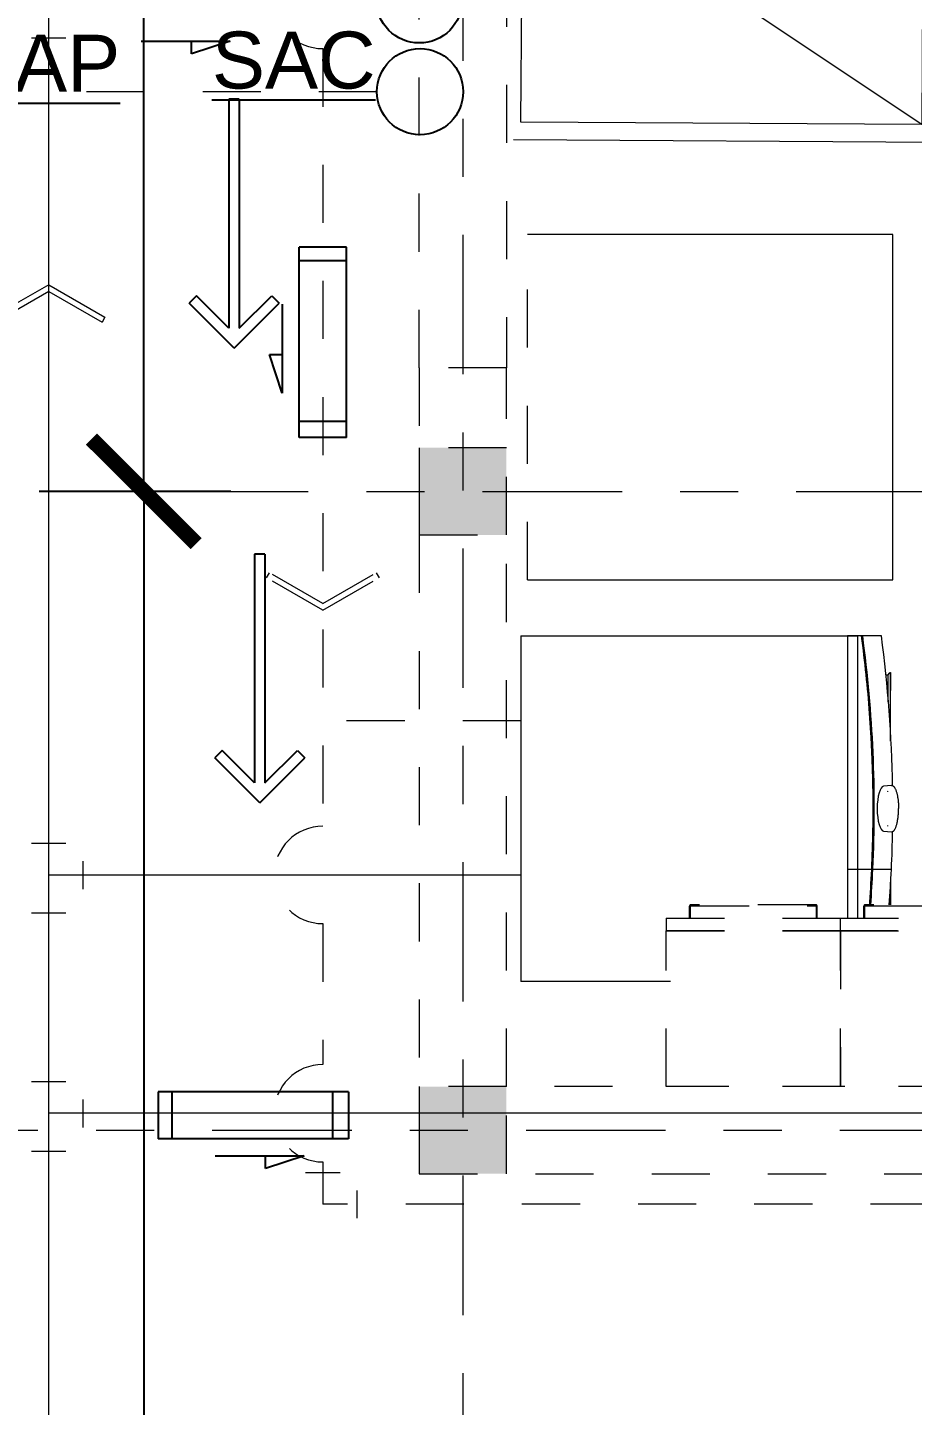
# Model space of a CAD drawing. Header units: millimetres. Extents: x -9559 to 23034, y -7226 to 22400.
# Drawn here: x 248.37 to 249.893, y 50.771 to 53.143 of the extents above; entities that cross this region are included whole.
import ezdxf

# ---------------------------------------------------------------- set-up
doc = ezdxf.new("R2010")
doc.units = ezdxf.units.MM
doc.header["$LTSCALE"] = 0.02
for name, pattern in [('ACAD_ISO02W100', [15, 12, -3]), ('ACAD_ISO10W100', [18, 12, -3, 0, -3]), ('DASHED2', [0.375, 0.25, -0.125])]:
    doc.linetypes.add(name, pattern=pattern)
for name, color, linetype, lineweight in [('A-ANNO-DIMS', 251, 'Continuous', 9), ('A-Mueble cocina 1-lavanderia', 9, 'Continuous', 9), ('A-Mueble cocina 2-proyecciones', 255, 'ACAD_ISO02W100', 9), ('I-FURN', 9, 'Continuous', 9), ('IH-AGUA CALIENTE', 12, 'DASHED2', 5), ('IH-AGUA FRIA', 140, 'Continuous', 5), ('IH-LLAVES O VALVULAS', 190, 'Continuous', 25), ('Mueble Servicio', 255, 'Continuous', 9), ('S-GRID', 253, 'ACAD_ISO10W100', 5)]:
    doc.layers.add(name, color=color, linetype=linetype, lineweight=lineweight)
doc.layers.add('IH-A.NEGRAS', color=22, linetype='Continuous')
doc.layers.add('IH-PLANO BASE', color=250, linetype='DASHED2', lineweight=5, transparency=0.55)
doc.styles.add('Arial_4', font='arial.ttf', dxfattribs={"height": 0.105})
doc.styles.get("Standard").update_dxf_attribs({"font": 'GOTHIC.TTF'})
doc.dimstyles.get("Standard").update_dxf_attribs({"dimtxt": 0.18, "dimasz": 0.18, "dimexe": 0.18, "dimexo": 0.0625, "dimgap": 0.09, "dimtad": 0, "dimzin": 3, "dimdsep": 46, "dimtxsty": 'Standard', "dimblk": 'ARCHTICK', "dimcen": 0.09, "dimadec": 0, "dimazin": 0, "dimtfac": 1, "dimtofl": 0, "dimtmove": 0, "dimatfit": 3, "dimldrblk": 'ARCHTICK', "dimfxl": 1, "dimtolj": 1, "dimtzin": 0, "dimarcsym": 0})

# ---------------------------------------------------------------- blocks, each defined once
blk = doc.blocks.new('TOSHIBA_WashingMachine_TW-BH - White_TW-BH95M4T_8_5kg-147520-Nivel 1')
at = {"layer": 'Mueble Servicio'}
for p, q in [((-0.2975, -0.011125), (-0.2975, -0.64)), ((0.2975, -0.64), (0.2975, -0.011125)), ((-0.2975, -0.64), (0.2975, -0.64))]:
    blk.add_line(p, q, dxfattribs=at)
blk = doc.blocks.new('TOSHIBA_WashingMachine_TW-BH - White_TW-BH95M4T_8_5kg-V1-Nivel 1')
at = {"layer": 'A-Mueble cocina 1-lavanderia'}
for p, q in [((-0.2975, -0.2576), (-0.2975, 0)), ((0.2975, 0), (-0.2975, 0)), ((0.2975, 0), (0.2975, -0.58)), ((-0.105, -0.5621), (-0.1886, -0.5621)), ((-0.105, -0.6036), (-0.105, -0.5621)), ((-0.104, -0.5621), (-0.104, -0.6037)), ((0.2975, -0.5621), (-0.104, -0.5621)), ((0.2975, -0.5861), (0.2975, -0.5621)), ((-0.1886, -0.58), (0.2975, -0.58)), ((0.2975, -0.5881), (0.2975, -0.5861)), ((-0.105, -0.6056), (-0.105, -0.6036)), ((-0.104, -0.6037), (-0.104, -0.6057)), ((-0.1268, -0.6361), (-0.1659, -0.6361)), ((-0.1659, -0.6361), (-0.1268, -0.6361)), ((-0.0385, -0.6237), (-0.0399, -0.6376)), ((0.0399, -0.6376), (0.0385, -0.6237)), ((0.1166, -0.6361), (0.1166, -0.6361)), ((0.1837, -0.6321), (0.23, -0.6321)), ((0.23, -0.6321), (0.23, -0.6272))]:
    blk.add_line(p, q, dxfattribs=at)
at = {"layer": 'A-Mueble cocina 1-lavanderia', "flags": 128}
for points in [[(0.2975, -0.6203), (0.2975, -0.6042), (0.2975, -0.5881)], [(-0.105, -0.6376), (-0.105, -0.6216), (-0.105, -0.6056)], [(-0.104, -0.6057), (-0.104, -0.6216), (-0.104, -0.6376)], [(-0.1656, -0.6361), (-0.1631, -0.6361), (-0.1563, -0.6361), (-0.1492, -0.6361), (-0.1419, -0.6361), (-0.1343, -0.6361), (-0.1265, -0.6361)], [(-0.0399, -0.6376), (-0.0399, -0.6381), (-0.0399, -0.6386), (-0.0398, -0.6391), (-0.0396, -0.6396), (-0.0393, -0.6401), (-0.039, -0.6406), (-0.0386, -0.6411), (-0.0382, -0.6416), (-0.0377, -0.642), (-0.0371, -0.6425), (-0.0365, -0.6429), (-0.0358, -0.6433), (-0.0351, -0.6437), (-0.0343, -0.6441), (-0.0334, -0.6445), (-0.0325, -0.6449), (-0.0316, -0.6453), (-0.0306, -0.6456), (-0.0296, -0.646), (-0.0285, -0.6463), (-0.0273, -0.6466), (-0.0262, -0.6469), (-0.025, -0.6472), (-0.0237, -0.6475), (-0.0224, -0.6478), (-0.0211, -0.648), (-0.0197, -0.6483), (-0.0183, -0.6485), (-0.0169, -0.6487), (-0.0155, -0.6489), (-0.014, -0.6491), (-0.0125, -0.6492), (-0.011, -0.6493), (-0.0094, -0.6495), (-0.0079, -0.6496), (-0.0063, -0.6496), (-0.0048, -0.6497), (-0.0032, -0.6497), (-0.0016, -0.6498), (0, -0.6498), (0, -0.6498)], [(0.0399, -0.6376), (0.0399, -0.6381), (0.0399, -0.6386), (0.0398, -0.6391), (0.0396, -0.6396), (0.0393, -0.6401), (0.039, -0.6406), (0.0386, -0.6411), (0.0382, -0.6416), (0.0377, -0.642), (0.0371, -0.6425), (0.0365, -0.6429), (0.0358, -0.6433), (0.0351, -0.6437), (0.0343, -0.6441), (0.0334, -0.6445), (0.0325, -0.6449), (0.0316, -0.6453), (0.0306, -0.6456), (0.0296, -0.646), (0.0285, -0.6463), (0.0273, -0.6466), (0.0262, -0.6469), (0.025, -0.6472), (0.0237, -0.6475), (0.0224, -0.6478), (0.0211, -0.648), (0.0197, -0.6483), (0.0183, -0.6485), (0.0169, -0.6487), (0.0155, -0.6489), (0.014, -0.6491), (0.0125, -0.6492), (0.011, -0.6493), (0.0094, -0.6495), (0.0079, -0.6496), (0.0063, -0.6496), (0.0048, -0.6497), (0.0032, -0.6497), (0.0016, -0.6498), (0, -0.6498), (0, -0.6498)], [(0.1163, -0.6361), (0.1244, -0.6361), (0.1322, -0.6361), (0.1398, -0.6361), (0.1472, -0.6361), (0.1544, -0.6361), (0.1613, -0.6361), (0.168, -0.6361), (0.1744, -0.6361), (0.1805, -0.6361), (0.1863, -0.6361), (0.1918, -0.6361), (0.197, -0.6361), (0.2019, -0.6361), (0.2065, -0.6361), (0.2108, -0.6361), (0.2147, -0.6361), (0.2182, -0.6361), (0.2215, -0.6361), (0.2243, -0.6361), (0.2268, -0.6361), (0.229, -0.6361), (0.2308, -0.6361), (0.2322, -0.6361), (0.2332, -0.6361), (0.2339, -0.6361), (0.2341, -0.6361), (0.2342, -0.6361)], [(0.2342, -0.6361), (0.234, -0.6361), (0.2334, -0.6361), (0.2325, -0.6361), (0.2312, -0.6361), (0.2295, -0.6361), (0.2274, -0.6361), (0.225, -0.6361), (0.2223, -0.6361), (0.2191, -0.6361), (0.2157, -0.6361), (0.2119, -0.6361), (0.2077, -0.6361), (0.2032, -0.6361)], [(0.23, -0.6321), (0.2303, -0.6321), (0.2306, -0.6323), (0.2309, -0.6324), (0.2312, -0.6325), (0.2315, -0.6326), (0.2318, -0.6328), (0.232, -0.6329), (0.2323, -0.6331), (0.2326, -0.6333), (0.2328, -0.6335), (0.2331, -0.6337), (0.2333, -0.6339), (0.2335, -0.6341), (0.2338, -0.6343), (0.234, -0.6346), (0.2342, -0.6348), (0.2344, -0.6351), (0.2345, -0.6353), (0.2346, -0.6354)], [(0.2346, -0.6354), (0.2346, -0.6354), (0.2346, -0.6354), (0.2346, -0.6354), (0.2346, -0.6354), (0.2346, -0.6354), (0.2346, -0.6355), (0.2346, -0.6355), (0.2346, -0.6355), (0.2346, -0.6355), (0.2346, -0.6355), (0.2346, -0.6356), (0.2346, -0.6356), (0.2346, -0.6356), (0.2346, -0.6356), (0.2346, -0.6356), (0.2346, -0.6357), (0.2346, -0.6357), (0.2346, -0.6357), (0.2346, -0.6357), (0.2346, -0.6357), (0.2346, -0.6357), (0.2346, -0.6358), (0.2346, -0.6358), (0.2346, -0.6358), (0.2346, -0.6358), (0.2346, -0.6358), (0.2346, -0.6359), (0.2346, -0.6359), (0.2346, -0.6359), (0.2346, -0.6359), (0.2345, -0.6359), (0.2345, -0.6359), (0.2345, -0.636), (0.2345, -0.636), (0.2345, -0.636), (0.2345, -0.636), (0.2345, -0.636), (0.2344, -0.636), (0.2344, -0.636), (0.2344, -0.636), (0.2344, -0.636), (0.2344, -0.6361), (0.2344, -0.6361), (0.2343, -0.6361), (0.2343, -0.6361), (0.2343, -0.6361), (0.2343, -0.6361), (0.2343, -0.6361), (0.2343, -0.6361), (0.2342, -0.6361), (0.2342, -0.6361), (0.2342, -0.6361), (0.2342, -0.6361), (0.2342, -0.6361)]]:
    blk.add_lwpolyline(points, dxfattribs=at)
at = {"layer": 'A-Mueble cocina 1-lavanderia'}
for centre, radius, start, end in [((0, 1.6165), 2.2227, 267.3181, 277.6921), ((0, 1.6156), 2.2237, 267.3193, 277.6885), ((0, 1.6156), 2.2217, 274.2359, 277.6955), ((0, 1.6156), 2.2217, 265.6587, 267.2911), ((0, 1.6165), 2.2227, 265.6605, 267.2923), ((0, 1.6156), 2.2237, 265.7272, 267.2935), ((0, 1.6156), 2.2217, 267.3169, 270.7762), ((0, 1.6156), 2.2217, 270.7764, 274.2356), ((0, 1.6156), 2.2556, 265.7878, 267.3318), ((0, 1.6156), 2.2556, 267.3573, 269.0022), ((0, 1.6156), 2.2556, 270.979, 277.5791)]:
    blk.add_arc(centre, radius, start, end, dxfattribs=at)
for major_axis, start_param, end_param in [((-0.0385, 0), 4.712389, 6.283185), ((0.0385, 0), 0, 1.570796), ((0.0385, 0), 3.810366, 3.853998), ((0.0385, 0), 5.57078, 5.614412)]:
    blk.add_ellipse((0, -0.6241), major_axis=major_axis, ratio=0.287314, start_param=start_param, end_param=end_param, dxfattribs=at)
blk = doc.blocks.new('Lavadero de  1 Batea MEP - Lavadero de  1 Batea MEP-202237-Nivel 1')
at = {"layer": 'A-Mueble cocina 1-lavanderia'}
for p, q in [((0.5, 0), (-0.5, 0)), ((-0.5, 0), (-0.5, -0.75)), ((0.5, -0.7329), (0.5, 0)), ((-0.47, -0.03), (-0.2508, -0.6491)), ((-0.47, -0.72), (-0.47, -0.03)), ((-0.47, -0.03), (-0.015, -0.03)), ((-0.2342, -0.6491), (-0.015, -0.03)), ((-0.015, -0.03), (-0.015, -0.72)), ((0.47, -0.03), (0.015, -0.72)), ((0.015, -0.72), (0.015, -0.03)), ((0.015, -0.03), (0.47, -0.03)), ((0.47, -0.03), (0.47, -0.72)), ((-0.015, -0.72), (-0.47, -0.72)), ((0.47, -0.72), (0.015, -0.72))]:
    blk.add_line(p, q, dxfattribs=at)
blk.add_circle((-0.2425, -0.6727), 0.025, dxfattribs=at)
blk = doc.blocks.new('Armario superior - Puerta doble - 600 x 720 x 290 mm-626424-Nivel 1')
at = {"layer": 'A-Mueble cocina 2-proyecciones', "linetype": 'DASHED2', "lineweight": 5, "ltscale": 9}
for p, q in [((-0.085, 0.365), (-0.085, 0.3855)), ((-0.083, 0.365), (-0.083, 0.3855)), ((0.1325, 0.388), (-0.0825, 0.388)), ((-0.0825, 0.386), (0.1325, 0.386)), ((0.133, 0.3855), (0.133, 0.365)), ((0.135, 0.365), (0.135, 0.3855)), ((0.215, 0.365), (0.215, 0.3855)), ((0.217, 0.365), (0.217, 0.3855)), ((0.4325, 0.388), (0.2175, 0.388)), ((0.2175, 0.386), (0.4325, 0.386)), ((0.433, 0.3855), (0.433, 0.365)), ((0.435, 0.365), (0.435, 0.3855)), ((-0.125, 0.365), (0.173, 0.365)), ((-0.125, 0.343), (-0.125, 0.365)), ((0.173, 0.365), (0.173, 0.343)), ((0.177, 0.365), (0.475, 0.365)), ((0.177, 0.365), (0.177, 0.343)), ((0.475, 0.343), (0.475, 0.365)), ((-0.125, 0.343), (0.475, 0.343)), ((-0.125, 0.075), (-0.125, 0.343)), ((0.173, 0.343), (-0.125, 0.343)), ((0.475, 0.343), (0.177, 0.343)), ((0.475, 0.343), (0.475, 0.075)), ((0.475, 0.075), (-0.125, 0.075))]:
    blk.add_line(p, q, dxfattribs=at)
for centre, radius, start, end in [((-0.0825, 0.3855), 0.0025, 90, 180), ((-0.0825, 0.3855), 0.0005, 90, 180), ((-0.0825, 0.3855), 0.0005, 90, 180), ((0.1325, 0.3855), 0.0025, 0, 90), ((0.1325, 0.3855), 0.0005, 0, 90), ((0.1325, 0.3855), 0.0005, 0, 90), ((0.2175, 0.3855), 0.0025, 90, 180), ((0.2175, 0.3855), 0.0005, 90, 180), ((0.2175, 0.3855), 0.0005, 90, 180), ((0.4325, 0.3855), 0.0025, 0, 90), ((0.4325, 0.3855), 0.0005, 0, 90), ((0.4325, 0.3855), 0.0005, 0, 90)]:
    blk.add_arc(centre, radius, start, end, dxfattribs=at)
blk = doc.blocks.new('Armario superior - 1 puerta - 720 x 300 x 290 mm-626425-Nivel 1')
at = {"layer": 'A-Mueble cocina 2-proyecciones', "linetype": 'DASHED2', "lineweight": 5, "ltscale": 9}
for p, q in [((0.015, 0.365), (0.015, 0.3855)), ((0.017, 0.365), (0.017, 0.3855)), ((0.2325, 0.388), (0.0175, 0.388)), ((0.0175, 0.386), (0.2325, 0.386)), ((0.233, 0.3855), (0.233, 0.365)), ((0.235, 0.365), (0.235, 0.3855)), ((-0.025, 0.365), (0.275, 0.365)), ((-0.025, 0.365), (-0.025, 0.343)), ((0.275, 0.343), (0.275, 0.365)), ((-0.025, 0.343), (0.275, 0.343)), ((-0.025, 0.075), (-0.025, 0.343)), ((0.275, 0.343), (-0.025, 0.343)), ((0.275, 0.343), (0.275, 0.075)), ((0.275, 0.075), (-0.025, 0.075))]:
    blk.add_line(p, q, dxfattribs=at)
for centre, radius, start, end in [((0.0175, 0.3855), 0.0025, 90, 180), ((0.0175, 0.3855), 0.0005, 90, 180), ((0.0175, 0.3855), 0.0005, 90, 180), ((0.2325, 0.3855), 0.0025, 0, 90), ((0.2325, 0.3855), 0.0005, 0, 90), ((0.2325, 0.3855), 0.0005, 0, 90)]:
    blk.add_arc(centre, radius, start, end, dxfattribs=at)
blk = doc.blocks.new('_ArchTick')
at = {"color": 0, "linetype": 'ByBlock', "const_width": 0.15}
blk.add_lwpolyline([(-0.5, -0.5), (0.5, 0.5)], dxfattribs=at)
blk = doc.blocks.new('*D461')
at = {"layer": 'A-ANNO-DIMS', "color": 0, "lineweight": -2, "transparency": 16777216}
for p, q in [((248.7201, 57.7697), (248.3905, 57.7697)), ((248.5705, 57.7697), (248.5705, 55.3803)), ((248.5705, 52.3447), (248.5705, 54.7341)), ((248.7201, 52.3447), (248.3905, 52.3447))]:
    blk.add_line(p, q, dxfattribs=at)
at = {"layer": 'A-ANNO-DIMS', "color": 0, "lineweight": -2, "transparency": 16777216, "xscale": 0.18, "yscale": 0.18, "zscale": 0.18}
for p, rotation in [((248.5705, 57.7697), 90), ((248.5705, 52.3447), 270)]:
    blk.add_blockref('_ArchTick', p, dxfattribs=dict(at, rotation=rotation))
at = {"layer": 'A-ANNO-DIMS', "color": 0, "transparency": 16777216, "insert": (248.5705, 55.0572), "char_height": 0.18, "width": 0.780498, "attachment_point": 5, "rotation": 90}
blk.add_mtext('\\A1;5.43', dxfattribs=at)
blk = doc.blocks.new('*D462')
at = {"layer": 'A-ANNO-DIMS', "color": 0, "lineweight": -2, "transparency": 16777216}
for p, q in [((248.7201, 52.3447), (248.3905, 52.3447)), ((248.5705, 52.3447), (248.5705, 50.3205)), ((248.5705, 47.6447), (248.5705, 49.6689)), ((248.7201, 47.6447), (248.3905, 47.6447))]:
    blk.add_line(p, q, dxfattribs=at)
at = {"layer": 'A-ANNO-DIMS', "color": 0, "lineweight": -2, "transparency": 16777216, "xscale": 0.18, "yscale": 0.18, "zscale": 0.18}
for p, rotation in [((248.5705, 52.3447), 90), ((248.5705, 47.6447), 270)]:
    blk.add_blockref('_ArchTick', p, dxfattribs=dict(at, rotation=rotation))
at = {"layer": 'A-ANNO-DIMS', "color": 0, "transparency": 16777216, "insert": (248.5705, 49.9947), "char_height": 0.18, "width": 0.607447, "attachment_point": 5, "rotation": 90}
blk.add_mtext('\\A1;4.70', dxfattribs=at)
blk = doc.blocks.new('*D583')
at = {"layer": 'I-FURN', "color": 0, "lineweight": -2, "ltscale": 0.2, "transparency": 16777216}
for p, q in [((261.7202, 57.8335), (260.1503, 40.7816)), ((244.7806, 40.214), (259.5281, 40.214))]:
    blk.add_line(p, q, dxfattribs=at)
for start, end in [(84.7398, 111.3549), (153.385, 180)]:
    blk.add_arc((260.0981, 40.214), 0.75, start, end, dxfattribs=at)
at = {"layer": 'I-FURN', "color": 0, "lineweight": -2, "ltscale": 0.2, "transparency": 16777216, "xscale": 0.18, "yscale": 0.18, "zscale": 0.18}
for p, rotation in [((260.1668, 40.9609), 354.7398387423056), ((259.3481, 40.214), 270.0000000000001)]:
    blk.add_blockref('_ArchTick', p, dxfattribs=dict(at, rotation=rotation))
at = {"layer": 'I-FURN', "color": 0, "ltscale": 0.2, "transparency": 16777216, "insert": (259.5926, 40.7681), "char_height": 0.18, "attachment_point": 5, "rotation": 42.3699}
blk.add_mtext('\\A1;95°', dxfattribs=at)
blk = doc.blocks.new('*D584')
at = {"layer": 'I-FURN', "color": 0, "lineweight": -2, "ltscale": 0.2, "transparency": 16777216}
for p, q in [((244.7806, 57.8342), (261.156, 57.8937)), ((260.2752, 40.2763), (261.6792, 57.3277))]:
    blk.add_line(p, q, dxfattribs=at)
for start, end in [(180.2081, 201.5802), (243.9209, 265.2931)]:
    blk.add_arc((261.726, 57.8958), 0.75, start, end, dxfattribs=at)
at = {"layer": 'I-FURN', "color": 0, "lineweight": -2, "ltscale": 0.2, "transparency": 16777216, "xscale": 0.18, "yscale": 0.18, "zscale": 0.18}
for p, rotation in [((260.976, 57.8931), 90.20805555555597), ((261.6644, 57.1483), 355.2930766759017)]:
    blk.add_blockref('_ArchTick', p, dxfattribs=dict(at, rotation=rotation))
at = {"layer": 'I-FURN', "color": 0, "ltscale": 0.2, "transparency": 16777216, "insert": (261.1752, 57.3867), "char_height": 0.18, "attachment_point": 5, "rotation": 312.7506}
blk.add_mtext('\\A1;85°', dxfattribs=at)
blk = doc.blocks.new('*D585')
at = {"layer": 'I-FURN', "color": 0, "lineweight": -2, "ltscale": 0.2, "transparency": 16777216}
for p, q in [((261.6635, 57.8956), (245.2881, 57.8361)), ((244.7181, 40.2765), (244.7181, 57.264))]:
    blk.add_line(p, q, dxfattribs=at)
for start, end in [(336.1191, 0.2081), (270, 294.089)]:
    blk.add_arc((244.7181, 57.834), 0.75, start, end, dxfattribs=at)
at = {"layer": 'I-FURN', "color": 0, "lineweight": -2, "ltscale": 0.2, "transparency": 16777216, "xscale": 0.18, "yscale": 0.18, "zscale": 0.18}
for p, rotation in [((245.4681, 57.8367), 90.20805555555592), ((244.7181, 57.084), 180.0000000000019)]:
    blk.add_blockref('_ArchTick', p, dxfattribs=dict(at, rotation=rotation))
at = {"layer": 'I-FURN', "color": 0, "ltscale": 0.2, "transparency": 16777216, "insert": (245.2494, 57.3047), "char_height": 0.18, "attachment_point": 5, "rotation": 45.104}
blk.add_mtext('\\A1;90°', dxfattribs=at)
blk = doc.blocks.new('*D586')
at = {"layer": 'I-FURN', "color": 0, "lineweight": -2, "ltscale": 0.2, "transparency": 16777216}
for p, q in [((244.7181, 57.7715), (244.7181, 40.784)), ((260.0356, 40.214), (245.2881, 40.214))]:
    blk.add_line(p, q, dxfattribs=at)
for start, end in [(66.0151, 90), (0, 23.9849)]:
    blk.add_arc((244.7181, 40.214), 0.75, start, end, dxfattribs=at)
at = {"layer": 'I-FURN', "color": 0, "lineweight": -2, "ltscale": 0.2, "transparency": 16777216, "xscale": 0.18, "yscale": 0.18, "zscale": 0.18}
for p, rotation in [((244.7181, 40.964), 180.0000000000017), ((245.4681, 40.214), 270.0000000000002)]:
    blk.add_blockref('_ArchTick', p, dxfattribs=dict(at, rotation=rotation))
at = {"layer": 'I-FURN', "color": 0, "ltscale": 0.2, "transparency": 16777216, "insert": (245.2484, 40.7443), "char_height": 0.18, "attachment_point": 5, "rotation": 315}
blk.add_mtext('\\A1;90°', dxfattribs=at)

msp = doc.modelspace()

# ---------------------------------------------------------------- hatches: boundary and pattern name
at = {"layer": 'IH-PLANO BASE'}
for points in [[(249.0446, 52.2697), (249.1946, 52.2697), (249.1946, 52.4197), (249.0446, 52.4197), (249.0446, 52.2908)], [(249.0446, 51.1697), (249.1946, 51.1697), (249.1946, 51.3197), (249.0446, 51.3197), (249.0446, 51.1908)]]:
    msp.add_hatch(color=256, dxfattribs=at).paths.add_polyline_path(points)

# ---------------------------------------------------------------- linework, layer by layer
at = {"layer": 'IH-A.NEGRAS'}
for p, q in [((248.7168, 53.0199), (248.7168, 52.6255)), ((248.7347, 53.0199), (248.7168, 53.0199)), ((248.7347, 53.0199), (248.7347, 52.6255)), ((248.661, 52.6814), (248.6483, 52.6688)), ((248.7168, 52.6255), (248.661, 52.6814)), ((248.7347, 52.6255), (248.7906, 52.6814)), ((248.7906, 52.6814), (248.8032, 52.6688)), ((248.7258, 52.5913), (248.6483, 52.6688)), ((248.7258, 52.5913), (248.8032, 52.6688)), ((248.761, 52.2368), (248.761, 51.8425)), ((248.7789, 52.2368), (248.761, 52.2368)), ((248.7789, 52.2368), (248.7789, 51.8425)), ((248.7052, 51.8983), (248.6925, 51.8857)), ((248.761, 51.8425), (248.7052, 51.8983)), ((248.7789, 51.8425), (248.8348, 51.8983)), ((248.8348, 51.8983), (248.8474, 51.8857)), ((248.77, 51.8082), (248.6925, 51.8857)), ((248.77, 51.8082), (248.8474, 51.8857))]:
    msp.add_line(p, q, dxfattribs=at)
for centre in [(249.0446, 53.191), (249.0459, 53.033)]:
    msp.add_circle(centre, 0.0741, dxfattribs=at)
at = {"layer": 'IH-AGUA CALIENTE'}
for p, q in [((248.8787, 53.1071), (248.8787, 51.768)), ((248.7818, 52.196), (248.7868, 52.2046)), ((248.8787, 52.1516), (248.7868, 52.2046)), ((248.8787, 52.1516), (248.9705, 52.2046)), ((248.9705, 52.2046), (248.9755, 52.196)), ((248.8787, 52.1401), (248.7818, 52.196)), ((248.8787, 52.1401), (248.9755, 52.196)), ((249.2196, 51.9494), (248.8787, 51.9494)), ((248.8787, 51.6003), (248.8787, 51.3577)), ((248.8787, 51.1899), (248.8787, 51.1172)), ((248.9083, 51.1714), (248.849, 51.1714)), ((248.9379, 51.0929), (248.9379, 51.1406)), ((255.3212, 51.1172), (248.8787, 51.1172))]:
    msp.add_line(p, q, dxfattribs=at)
for centre in [(248.8787, 53.191), (248.8787, 51.6842), (248.8787, 51.2738)]:
    msp.add_arc(centre, 0.0839, 90, 270, dxfattribs=at)
at = {"layer": 'IH-AGUA FRIA'}
for p, q in [((248.4068, 46.5615), (248.4068, 56.5349)), ((248.4365, 53.1249), (248.3771, 53.1249)), ((248.4068, 52.7006), (248.3099, 52.6447)), ((248.4068, 52.6891), (248.3149, 52.636)), ((248.4068, 52.7006), (248.5036, 52.6447)), ((248.4068, 52.6891), (248.4986, 52.636)), ((248.5036, 52.6447), (248.4986, 52.636)), ((248.4365, 51.7384), (248.3771, 51.7384)), ((248.466, 51.6599), (248.466, 51.7076)), ((248.4068, 51.6842), (249.2196, 51.6842)), ((248.4365, 51.6181), (248.3771, 51.6181)), ((248.4365, 51.328), (248.3771, 51.328)), ((248.466, 51.2495), (248.466, 51.2972)), ((248.4365, 51.2077), (248.3771, 51.2077))]:
    msp.add_line(p, q, dxfattribs=at)
msp.add_lwpolyline([(255.3997, 50.8179), (255.3997, 51.2738), (248.4068, 51.2738)], dxfattribs=at)
at = {"layer": 'IH-LLAVES O VALVULAS'}
for p, q in [((248.5657, 53.1197), (248.719, 53.1197)), ((248.719, 53.1197), (248.6526, 53.098)), ((248.6526, 53.098), (248.6526, 53.1197)), ((248.9193, 52.7652), (248.838, 52.7652)), ((248.838, 52.4376), (248.838, 52.7652)), ((248.9193, 52.4376), (248.9193, 52.7652)), ((248.9193, 52.7417), (248.838, 52.7417)), ((248.8087, 52.6671), (248.8087, 52.5138)), ((248.8087, 52.5138), (248.787, 52.5802)), ((248.787, 52.5802), (248.8087, 52.5802)), ((248.9193, 52.4648), (248.838, 52.4648)), ((248.9193, 52.4376), (248.838, 52.4376)), ((248.595, 51.3109), (248.595, 51.2295)), ((248.9226, 51.3109), (248.595, 51.3109)), ((248.6185, 51.3109), (248.6185, 51.2295)), ((248.8954, 51.3109), (248.8954, 51.2295)), ((248.9226, 51.3109), (248.9226, 51.2295)), ((248.9226, 51.2295), (248.595, 51.2295)), ((248.6931, 51.2003), (248.8463, 51.2003)), ((248.8463, 51.2003), (248.78, 51.1785)), ((248.78, 51.1785), (248.78, 51.2003))]:
    msp.add_line(p, q, dxfattribs=at)
at = {"layer": 'IH-PLANO BASE'}
for p, q in [((249.0446, 52.5574), (249.0446, 54.0447)), ((249.1946, 54.0447), (249.1946, 52.5574)), ((248.9718, 53.033), (248.4068, 53.033)), ((249.2308, 52.1922), (249.2308, 52.7872)), ((249.1946, 52.5574), (249.0446, 52.5574)), ((249.0446, 52.5574), (249.0446, 52.2697)), ((249.1946, 52.2697), (249.1946, 52.5574)), ((249.1946, 52.4197), (249.0446, 52.4197)), ((249.0446, 52.4197), (249.0446, 52.2697)), ((249.1946, 52.2697), (249.1946, 52.4197)), ((249.0446, 52.2697), (249.0446, 51.1697)), ((249.0446, 52.2697), (249.1946, 52.2697)), ((249.1946, 51.3197), (249.1946, 52.2697)), ((249.1946, 51.3197), (249.0446, 51.3197)), ((249.0446, 51.3197), (249.0446, 51.1697)), ((250.9772, 51.3197), (249.1946, 51.3197)), ((249.1946, 51.1697), (249.1946, 51.3197)), ((249.0446, 51.1697), (250.0022, 51.1697)), ((249.0446, 51.1697), (249.1946, 51.1697))]:
    msp.add_line(p, q, dxfattribs=at)
at = {"layer": 'S-GRID'}
for p, q in [((249.1196, 60.3463), (249.1196, 39.2183)), ((246.9935, 52.3447), (251.1196, 52.3447)), ((247.0683, 51.2447), (255.3997, 51.2447))]:
    msp.add_line(p, q, dxfattribs=at)

# ---------------------------------------------------------------- block references
at = {"layer": 'IH-PLANO BASE'}
for name, p, rotation in [('Lavadero de  1 Batea MEP - Lavadero de  1 Batea MEP-202237-Nivel 1', (249.9424, 53.4461), 269.6579795752264), ('TOSHIBA_WashingMachine_TW-BH - White_TW-BH95M4T_8_5kg-147520-Nivel 1', (249.2196, 52.4897), 89.9999999999999), ('TOSHIBA_WashingMachine_TW-BH - White_TW-BH95M4T_8_5kg-V1-Nivel 1', (249.2196, 51.7983), 89.9999999999999)]:
    msp.add_blockref(name, p, dxfattribs=dict(at, rotation=rotation))
for name, p in [('Armario superior - 1 puerta - 720 x 300 x 290 mm-626425-Nivel 1', (249.4946, 51.2447)), ('Armario superior - Puerta doble - 600 x 720 x 290 mm-626424-Nivel 1', (249.8946, 51.2447))]:
    msp.add_blockref(name, p, dxfattribs=at)

# ---------------------------------------------------------------- texts
at = {"layer": 'IH-A.NEGRAS', "style": 'Arial_4'}
for s, p in [('%%UBAP', (248.2559, 53.0329)), ('%%USAC', (248.6877, 53.0384))]:
    msp.add_text(s, height=0.09807, dxfattribs=at).set_placement(p)

# ---------------------------------------------------------------- dimensions: what is measured, and where the dimension line sits
at = {"layer": 'A-ANNO-DIMS'}
for base, p1, p2, picture, middle in [((248.5704896764, 52.3447043207), (248.7826217108, 57.7697043207), (248.7826217108, 52.3447043207), '*D461', (248.5704896764, 55.0572043207)), ((248.5705, 47.6447), (248.7826, 52.3447), (248.7826, 47.6447), '*D462', (248.5705, 49.9947))]:
    dim = msp.add_linear_dim(base=base, p1=p1, p2=p2, angle=90, dimstyle='Standard', dxfattribs=at)
    dim.commit()
    dim.dimension.update_dxf_attribs({"geometry": picture, "text_midpoint": middle})
at = {"layer": 'I-FURN', "ltscale": 0.2}
for base, center, p1, p2, picture, middle in [((261.0673, 57.5371), (261.726, 57.8958), (260.2701, 40.214), (244.7181, 57.834), '*D584', (261.1752, 57.3867)), ((245.0939, 57.185), (244.7181, 57.834), (261.726, 57.8958), (244.7181, 40.214), '*D585', (245.2494, 57.3047)), ((259.7635, 40.8853), (260.0981, 40.214), (244.7181, 40.214), (261.726, 57.8958), '*D583', (259.5926, 40.7681)), ((245.3676, 40.589), (244.7181, 40.214), (244.7181, 57.834), (260.0981, 40.214), '*D586', (245.2484, 40.7443))]:
    dim = msp.add_angular_dim_3p(base=base, center=center, p1=p1, p2=p2, dimstyle='Standard', dxfattribs=at)
    dim.commit()
    dim.dimension.update_dxf_attribs({"geometry": picture, "text_midpoint": middle})

doc.saveas('drawing.dxf')
